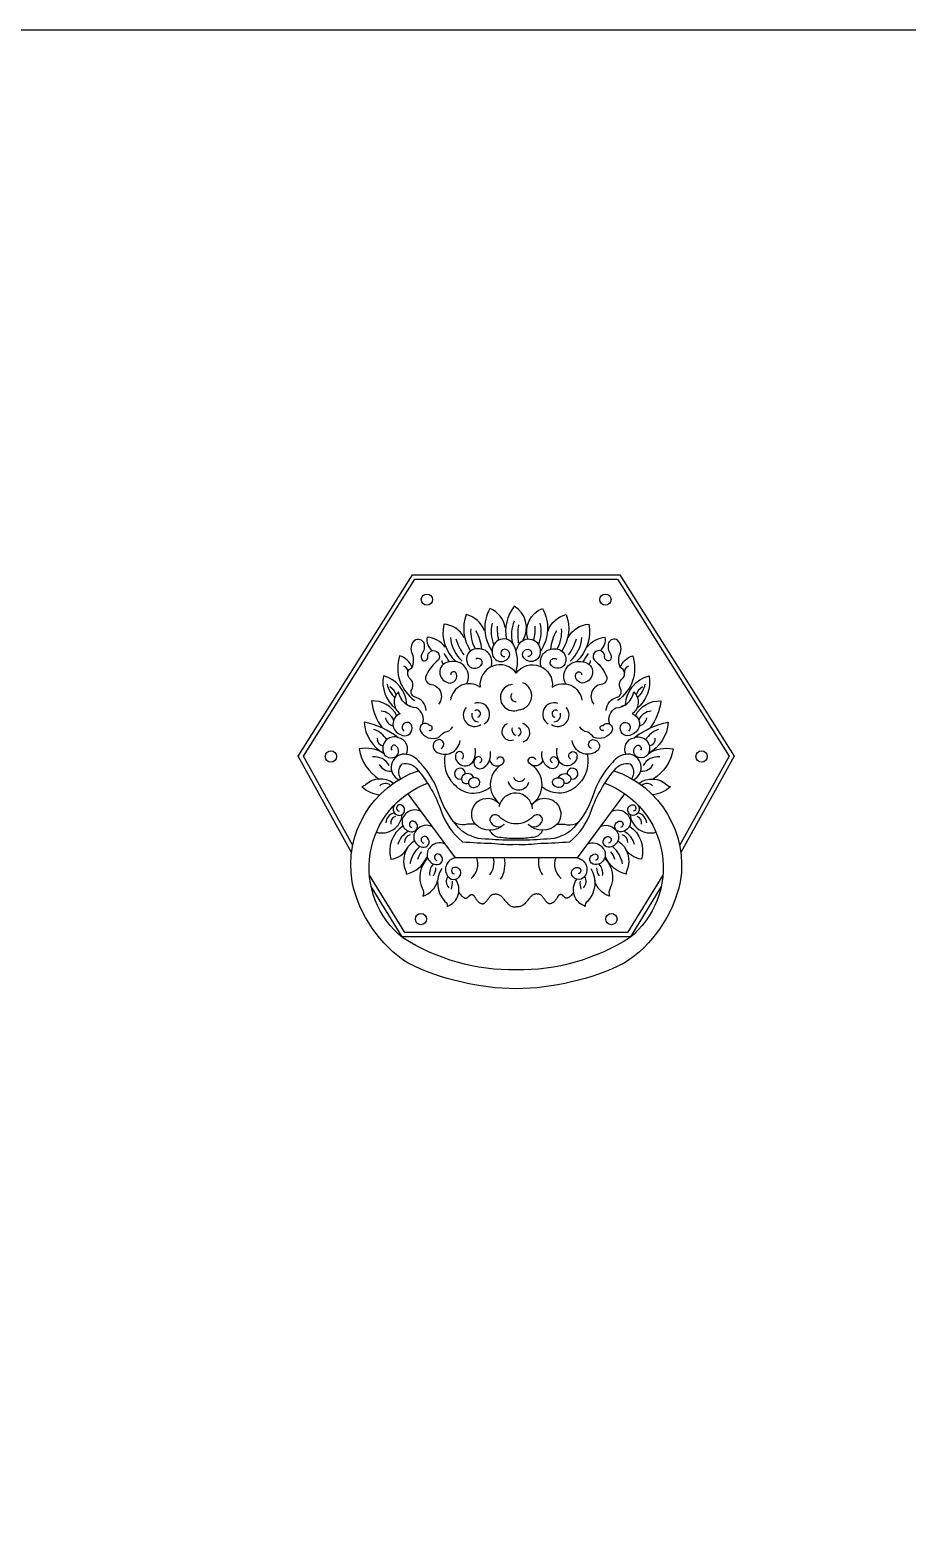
# Model space of a CAD drawing. Header units: millimetres. Extents: x -159346 to -157016, y -80163 to -78851.
# Drawn here: x -157875.5 to -157701.3, y -79147.2 to -78850.9 of the extents above; entities that cross this region are included whole.
import ezdxf

# ---------------------------------------------------------------- set-up
doc = ezdxf.new("R2010")
doc.units = ezdxf.units.MM
doc.header["$LTSCALE"] = 2
doc.header["$MEASUREMENT"] = 0
for name, color, linetype in [('3', 3, 'CONTINUOUS'), ('4', 4, 'CONTINUOUS'), ('7', 7, 'CONTINUOUS')]:
    doc.layers.add(name, color=color, linetype=linetype)
doc.layers.add('标注', color=7, linetype='CONTINUOUS', lineweight=25)

msp = doc.modelspace()

# ---------------------------------------------------------------- linework, layer by layer
at = {"layer": '3', "color": 0}
for p, q in [((-157800.42, -79002.62), (-157791.03, -79015.31)), ((-157757.46, -79002.62), (-157766.84, -79015.31))]:
    msp.add_line(p, q, dxfattribs=at)
for points in [[(-157811.39, -79012.83), (-157821.19, -78995.14), (-157799.03, -78959.98), (-157758.84, -78959.98), (-157736.68, -78995.14), (-157746.49, -79012.83)], [(-157766.84, -79015.31), (-157778.94, -79015.31), (-157791.03, -79015.31)], [(-157749.81, -79018.75), (-157756.82, -79030.12), (-157801.06, -79030.12), (-157808.07, -79018.75)], [(-157790.34, -79022.19), (-157790.16, -79022.4), (-157789.99, -79022.59), (-157789.85, -79022.76), (-157789.72, -79022.89), (-157789.61, -79023), (-157789.52, -79023.08), (-157789.43, -79023.15), (-157789.35, -79023.2), (-157789.27, -79023.24), (-157789.19, -79023.28), (-157789.11, -79023.3), (-157789.03, -79023.31), (-157788.96, -79023.32), (-157788.88, -79023.31), (-157788.81, -79023.29), (-157788.74, -79023.26), (-157788.67, -79023.23), (-157788.6, -79023.18), (-157788.53, -79023.13), (-157788.46, -79023.07), (-157788.4, -79023.01), (-157788.34, -79022.95), (-157788.28, -79022.89), (-157788.23, -79022.83), (-157788.18, -79022.78), (-157788.13, -79022.74), (-157788.08, -79022.7), (-157788.04, -79022.67), (-157787.99, -79022.65), (-157787.94, -79022.63), (-157787.9, -79022.61), (-157787.84, -79022.6), (-157787.79, -79022.6), (-157787.73, -79022.61), (-157787.66, -79022.62), (-157787.6, -79022.64), (-157787.54, -79022.66), (-157787.48, -79022.7), (-157787.42, -79022.74), (-157787.36, -79022.79), (-157787.31, -79022.85), (-157787.26, -79022.91), (-157787.21, -79022.99), (-157787.16, -79023.07), (-157787.11, -79023.15), (-157787.07, -79023.24), (-157787.01, -79023.33), (-157786.96, -79023.42), (-157786.9, -79023.52), (-157786.84, -79023.61), (-157786.77, -79023.7), (-157786.7, -79023.79), (-157786.62, -79023.87), (-157786.54, -79023.96), (-157786.46, -79024.03), (-157786.38, -79024.1), (-157786.3, -79024.16), (-157786.21, -79024.22), (-157786.13, -79024.27), (-157786.04, -79024.31), (-157785.96, -79024.35), (-157785.87, -79024.38), (-157785.79, -79024.4), (-157785.71, -79024.41), (-157785.64, -79024.42), (-157785.57, -79024.42), (-157785.5, -79024.42), (-157785.43, -79024.4), (-157785.36, -79024.38), (-157785.29, -79024.34), (-157785.22, -79024.3), (-157785.15, -79024.24), (-157785.07, -79024.17), (-157785, -79024.1), (-157784.92, -79024.01), (-157784.84, -79023.92), (-157784.76, -79023.82), (-157784.68, -79023.71), (-157784.6, -79023.61), (-157784.53, -79023.5), (-157784.45, -79023.4), (-157784.38, -79023.3), (-157784.31, -79023.2), (-157784.25, -79023.11), (-157784.18, -79023.01), (-157784.11, -79022.93), (-157784.03, -79022.85), (-157783.96, -79022.78), (-157783.87, -79022.72), (-157783.79, -79022.66), (-157783.7, -79022.62), (-157783.61, -79022.58), (-157783.51, -79022.55), (-157783.4, -79022.52), (-157783.29, -79022.5), (-157783.18, -79022.49), (-157783.06, -79022.48), (-157782.94, -79022.48), (-157782.81, -79022.49), (-157782.68, -79022.51), (-157782.56, -79022.54), (-157782.43, -79022.58), (-157782.3, -79022.64), (-157782.18, -79022.71), (-157782.07, -79022.79), (-157781.95, -79022.89), (-157781.84, -79023), (-157781.73, -79023.12), (-157781.62, -79023.25), (-157781.51, -79023.38), (-157781.39, -79023.53), (-157781.28, -79023.68), (-157781.15, -79023.83), (-157781.02, -79023.98), (-157780.89, -79024.13), (-157780.76, -79024.27), (-157780.62, -79024.41), (-157780.49, -79024.54), (-157780.35, -79024.65), (-157780.22, -79024.75), (-157780.09, -79024.83), (-157779.95, -79024.9), (-157779.82, -79024.95), (-157779.67, -79024.99), (-157779.51, -79025.01), (-157779.34, -79025.02), (-157779.15, -79025.02), (-157778.93, -79025.01)], [(-157767.54, -79022.19), (-157767.71, -79022.4), (-157767.88, -79022.59), (-157768.03, -79022.76), (-157768.15, -79022.89), (-157768.26, -79023), (-157768.36, -79023.08), (-157768.45, -79023.15), (-157768.53, -79023.2), (-157768.61, -79023.24), (-157768.69, -79023.28), (-157768.77, -79023.3), (-157768.84, -79023.31), (-157768.92, -79023.32), (-157768.99, -79023.31), (-157769.07, -79023.29), (-157769.14, -79023.26), (-157769.21, -79023.23), (-157769.28, -79023.18), (-157769.35, -79023.13), (-157769.41, -79023.07), (-157769.48, -79023.01), (-157769.54, -79022.95), (-157769.59, -79022.89), (-157769.65, -79022.83), (-157769.7, -79022.78), (-157769.75, -79022.74), (-157769.79, -79022.7), (-157769.84, -79022.67), (-157769.88, -79022.65), (-157769.93, -79022.63), (-157769.98, -79022.61), (-157770.03, -79022.6), (-157770.09, -79022.6), (-157770.15, -79022.61), (-157770.21, -79022.62), (-157770.28, -79022.64), (-157770.34, -79022.66), (-157770.4, -79022.7), (-157770.46, -79022.74), (-157770.52, -79022.79), (-157770.57, -79022.85), (-157770.62, -79022.91), (-157770.67, -79022.99), (-157770.72, -79023.07), (-157770.76, -79023.15), (-157770.81, -79023.24), (-157770.86, -79023.33), (-157770.92, -79023.42), (-157770.98, -79023.52), (-157771.04, -79023.61), (-157771.11, -79023.7), (-157771.18, -79023.79), (-157771.26, -79023.87), (-157771.33, -79023.96), (-157771.41, -79024.03), (-157771.5, -79024.1), (-157771.58, -79024.16), (-157771.66, -79024.22), (-157771.75, -79024.27), (-157771.84, -79024.31), (-157771.92, -79024.35), (-157772, -79024.38), (-157772.08, -79024.4), (-157772.16, -79024.41), (-157772.24, -79024.42), (-157772.31, -79024.42), (-157772.38, -79024.42), (-157772.45, -79024.4), (-157772.52, -79024.38), (-157772.58, -79024.34), (-157772.66, -79024.3), (-157772.73, -79024.24), (-157772.8, -79024.17), (-157772.88, -79024.1), (-157772.96, -79024.01), (-157773.04, -79023.92), (-157773.12, -79023.82), (-157773.2, -79023.71), (-157773.27, -79023.61), (-157773.35, -79023.5), (-157773.42, -79023.4), (-157773.49, -79023.3), (-157773.56, -79023.2), (-157773.63, -79023.11), (-157773.7, -79023.01), (-157773.77, -79022.93), (-157773.84, -79022.85), (-157773.92, -79022.78), (-157774, -79022.72), (-157774.09, -79022.66), (-157774.18, -79022.62), (-157774.27, -79022.58), (-157774.37, -79022.55), (-157774.47, -79022.52), (-157774.58, -79022.5), (-157774.7, -79022.49), (-157774.82, -79022.48), (-157774.94, -79022.48), (-157775.06, -79022.49), (-157775.19, -79022.51), (-157775.32, -79022.54), (-157775.45, -79022.58), (-157775.57, -79022.64), (-157775.69, -79022.71), (-157775.81, -79022.79), (-157775.92, -79022.89), (-157776.03, -79023), (-157776.15, -79023.12), (-157776.26, -79023.25), (-157776.37, -79023.38), (-157776.48, -79023.53), (-157776.6, -79023.68), (-157776.73, -79023.83), (-157776.85, -79023.98), (-157776.99, -79024.13), (-157777.12, -79024.27), (-157777.25, -79024.41), (-157777.39, -79024.54), (-157777.53, -79024.65), (-157777.66, -79024.75), (-157777.79, -79024.83), (-157777.92, -79024.9), (-157778.06, -79024.95), (-157778.21, -79024.99), (-157778.36, -79025.01), (-157778.54, -79025.02), (-157778.73, -79025.02), (-157778.95, -79025.01)]]:
    msp.add_lwpolyline(points, dxfattribs=at)
for points in [[(-157785.26, -78970.25, 0.256266), (-157788.86, -78966.97, 0.242011), (-157787.98, -78974.24, 0.242011)], [(-157781.11, -78969.58, 0.256266), (-157784.15, -78965.78, 0.290181), (-157783.68, -78974.34)], [(-157777.52, -78972.1, 0.400794), (-157779.31, -78965.34, 0.220885), (-157780.87, -78971.91, 0.220885)], [(-157776.65, -78971.85, -0.381266), (-157773.73, -78965.78, -0.290181), (-157774.19, -78974.34)], [(-157772.61, -78970.25, -0.256266), (-157769.01, -78966.97, -0.242011), (-157769.9, -78974.24, -0.242011)], [(-157789.26, -78971.56, 0.256266), (-157793.33, -78968.89, 0.260848), (-157790.92, -78976.33)], [(-157768.61, -78971.56, -0.256266), (-157764.54, -78968.89, -0.260848), (-157766.96, -78976.33)], [(-157796.79, -78986.08, 0.344057), (-157799.12, -78983.37, -0.49195), (-157799.55, -78981.63, 0.302275), (-157799.89, -78979.84, -0.607282), (-157799.6, -78977.52, 0.192273), (-157799.51, -78974.86, -0.327018), (-157799.07, -78972.1, -0.474604), (-157797.28, -78972.63, -0.226356), (-157797.67, -78974.86, 0.312873), (-157797.57, -78976.11, 0.633585), (-157796.5, -78975.2, -1.54131), (-157794.66, -78976.26, 0.125526), (-157796.94, -78979.45, 0.380681), (-157796.07, -78980.85, -0.618313), (-157794.33, -78984.77)], [(-157793.01, -78973.48, 0.213743), (-157796.63, -78971.48, 0.213743)], [(-157778.94, -78978.32, 0.177865), (-157779.38, -78973.06, 0.825578), (-157783.68, -78974.37, 0.775113), (-157780.44, -78975.56, 0.77649), (-157781.62, -78973.98, 0.787955), (-157781.22, -78975.34)], [(-157778.94, -78974.27, -0.042251), (-157778.49, -78973.06, -0.825578), (-157774.2, -78974.37, -0.775113), (-157777.44, -78975.56, -0.77649), (-157776.26, -78973.98, -0.787955), (-157776.65, -78975.34)], [(-157764.87, -78973.48, -0.213743), (-157761.24, -78971.48, -0.213743)], [(-157761.08, -78986.08, -0.344057), (-157758.76, -78983.37, 0.49195), (-157758.32, -78981.63, -0.302275), (-157757.98, -78979.84, 0.607282), (-157758.27, -78977.52, -0.192273), (-157758.37, -78974.86, 0.327018), (-157758.81, -78972.1, 0.474604), (-157760.6, -78972.63, 0.226356), (-157760.21, -78974.86, -0.312873), (-157760.31, -78976.11, -0.633585), (-157761.37, -78975.2, 1.54131), (-157763.21, -78976.26, -0.125526), (-157760.94, -78979.45, -0.380681), (-157761.81, -78980.85, 0.618313), (-157763.55, -78984.77)], [(-157799.6, -78977.52, 0.253309), (-157802.09, -78975.2, 0.329957), (-157799.04, -78984.09)], [(-157783.97, -78977.39, 0.527142), (-157786.24, -78973.83, 0.677447), (-157788.41, -78977.13, 0.523665), (-157785.72, -78976.81, 0.699371), (-157786.98, -78975.84)], [(-157773.91, -78977.39, -0.527142), (-157771.64, -78973.83, -0.677447), (-157769.47, -78977.13, -0.523665), (-157772.16, -78976.81, -0.699371), (-157770.89, -78975.84)], [(-157758.27, -78977.52, -0.253309), (-157755.79, -78975.2, -0.329957), (-157758.84, -78984.09)], [(-157788.79, -78980.77, 0.668139), (-157792.2, -78976.4, 0.791126), (-157792.82, -78980.39, 0.687837), (-157790.8, -78978.85, 0.981262), (-157791.94, -78978.98)], [(-157778.94, -78978.63, 0.777219), (-157786.11, -78981.39, 0.563051), (-157791.98, -78984.02)], [(-157778.94, -78978.63, -0.777219), (-157771.77, -78981.39, -0.563051), (-157765.89, -78984.02)], [(-157778.93, -78978.32, -0.000614), (-157778.94, -78978.3, -0.000614)], [(-157769.08, -78980.77, -0.668139), (-157765.67, -78976.4, -0.791126), (-157765.06, -78980.39, -0.687837), (-157767.08, -78978.85, -0.981262), (-157765.94, -78978.98)], [(-157800.64, -78984.9, 0.326202), (-157805.31, -78979.16, 0.275944), (-157802.87, -78985.66)], [(-157779.64, -78980.88, 1.173502), (-157778.47, -78985.91, 0.796349), (-157777.6, -78980.54, 0.796349)], [(-157757.24, -78984.9, -0.326202), (-157752.57, -78979.16, -0.275944), (-157755.01, -78985.66)], [(-157802.66, -78987.08, 0.305054), (-157807.67, -78984.16, 0.122939), (-157805.55, -78989.52)], [(-157797.54, -78988.77, 0.37508), (-157798.7, -78985.53, -0.352897), (-157802.3, -78982.36, 0.466582), (-157802, -78986.68, 0.703546), (-157801.9, -78990.83, 0.628119), (-157799.6, -78989.48, 1.616398), (-157801.25, -78990.13)], [(-157760.33, -78988.77, -0.37508), (-157759.18, -78985.53, 0.352897), (-157755.58, -78982.36, -0.466582), (-157755.88, -78986.68, -0.703546), (-157755.98, -78990.83, -0.628119), (-157758.28, -78989.48, -1.616398), (-157756.63, -78990.13)], [(-157755.22, -78987.08, -0.305054), (-157750.2, -78984.16, -0.122939), (-157752.32, -78989.52)], [(-157802.35, -78991.45, 0.117748), (-157809.12, -78988.39, 0.25472), (-157805.21, -78994.58)], [(-157796.3, -78989.98, 1.310532), (-157796.15, -78989.03, 0.902001), (-157797.95, -78990.13, 0.385708), (-157794.34, -78991.38, -0.03683), (-157793.14, -78990.33, 0.268454), (-157791.54, -78989.28)], [(-157761.58, -78989.98, -1.310532), (-157761.73, -78989.03, -0.902001), (-157759.93, -78990.13, -0.385708), (-157763.53, -78991.38, 0.03683), (-157764.73, -78990.33, -0.268454), (-157766.33, -78989.28)], [(-157755.53, -78991.45, -0.117748), (-157748.76, -78988.39, -0.25472), (-157752.67, -78994.58)], [(-157805.21, -78994.58, 0.18749), (-157810.09, -78993.68, 0.22322), (-157806.12, -78999.66)], [(-157800.75, -78994.8, 0.493613), (-157802.35, -78991.45, 0.587825), (-157805.4, -78993.95, 0.643826), (-157802.55, -78994.95, 0.426336), (-157802.9, -78993, 0.755339), (-157803.65, -78993.9)], [(-157793.86, -78993.58, 1.036909), (-157794.65, -78991.94, 0.595515), (-157794.94, -78994.15, 0.577476), (-157790.08, -78992.01)], [(-157789.72, -78995.72, 1.851718), (-157791.01, -78995.22, 0.873211), (-157787.22, -78995.51, 0.155073), (-157787.08, -78993.51, 0.155073)], [(-157768.16, -78995.72, -1.851718), (-157766.87, -78995.22, -0.873211), (-157770.66, -78995.51, -0.155073), (-157770.8, -78993.51, -0.155073)], [(-157764.01, -78993.58, -1.036909), (-157763.23, -78991.94, -0.595515), (-157762.94, -78994.15, -0.577476), (-157767.8, -78992.01)], [(-157757.13, -78994.8, -0.493613), (-157755.53, -78991.45, -0.587825), (-157752.48, -78993.95, -0.643826), (-157755.33, -78994.95, -0.426336), (-157754.98, -78993, -0.755339), (-157754.23, -78993.9)], [(-157752.67, -78994.58, -0.18749), (-157747.79, -78993.68, -0.22322), (-157751.76, -78999.66)], [(-157755.67, -78999.8, 0.803503), (-157756.78, -78994.7, 0.223878), (-157759.83, -78996.4, 0.120976), (-157763.78, -79003.2, -0.117756), (-157768.23, -79009.99, -0.179714), (-157773.49, -79011.59, -0.03376), (-157778.94, -79011.81, -0.03376), (-157784.39, -79011.59, -0.179714), (-157789.65, -79009.99, -0.117756), (-157794.09, -79003.2, 0.120976), (-157798.05, -78996.4, 0.223878), (-157801.1, -78994.7, 0.803503), (-157802.21, -78999.8)], [(-157801.88, -78999.61, -0.325532), (-157801.58, -78996.66, -0.294939), (-157798.5, -78997.81, -0.086906), (-157793.82, -79006.01, 0.148298), (-157789.58, -79012.1, 0.017694), (-157783.81, -79012.42, 0.038542), (-157778.93, -79012.61, 0.0386), (-157774.07, -79012.42, 0.017694), (-157768.29, -79012.1, 0.148298), (-157764.06, -79006.01, -0.086906), (-157759.38, -78997.81, -0.294939), (-157756.3, -78996.66, -0.325532), (-157756, -78999.61)], [(-157793.03, -78994.74, 0.258891), (-157791.36, -79000.59, 0.419691), (-157784.06, -79001.22, 0.418551)], [(-157786.15, -78996.44, 1.032552), (-157786.72, -78995.29, 1.133643), (-157785.29, -78997.29, 0.30954), (-157784.07, -78994.22, 0.30954)], [(-157784.21, -78995.95, 0.580936), (-157781.5, -78996.51, 1.173706), (-157782.79, -78995.79, 1.173706)], [(-157773.67, -78995.95, -0.580936), (-157776.38, -78996.51, -1.173706), (-157775.09, -78995.79, -1.173706)], [(-157771.73, -78996.44, -1.032552), (-157771.16, -78995.29, -1.133643), (-157772.59, -78997.29, -0.30954), (-157773.8, -78994.22, -0.30954)], [(-157764.85, -78994.74, -0.258891), (-157766.51, -79000.59, -0.419691), (-157773.82, -79001.22, -0.418551)], [(-157787.27, -78999.44, 0.534167), (-157789.58, -78999.02, 0.806773), (-157788.41, -79000.48)], [(-157770.61, -78999.44, -0.534167), (-157768.3, -78999.02, -0.806773), (-157769.47, -79000.48)], [(-157803.31, -79000.52, 0.363191), (-157808.83, -79000.8, -0.135126), (-157809.56, -79001.18, 0.161839), (-157806, -79002.78)], [(-157754.57, -79000.52, -0.363191), (-157749.04, -79000.8, 0.135126), (-157748.32, -79001.18, -0.161839), (-157751.88, -79002.78)], [(-157803.1, -79004.82, 0.628747), (-157802.06, -79006.88, 0.77286), (-157801.7, -79004.84, 1.175168), (-157802.16, -79006.06)], [(-157775.84, -79004.83, -1.043533), (-157770.81, -79008.65, -0.405091), (-157776.58, -79008.65, 0.54825), (-157773.69, -79007.91, 0.705121), (-157775.57, -79007.08, -0.225452), (-157778.94, -79008.54, -0.225452), (-157782.31, -79007.08, 0.705121), (-157784.18, -79007.91, 0.54825), (-157781.3, -79008.65, -0.405091), (-157787.06, -79008.65, -0.998666), (-157782.21, -79004.61)], [(-157754.78, -79004.82, -0.628747), (-157755.82, -79006.88, -0.77286), (-157756.18, -79004.84, -1.175168), (-157755.71, -79006.06)], [(-157797.84, -79006.11, 0.349172), (-157800.91, -79006.59, 0.709303), (-157799.52, -79010.13, 0.77286), (-157799.16, -79008.09, 1.175168), (-157799.63, -79009.3)], [(-157787.06, -79008.65, 0.096352), (-157789.12, -79008.74, -0.168701), (-157791.2, -79008.32)], [(-157770.81, -79008.65, -0.096352), (-157768.76, -79008.74, 0.168701), (-157766.68, -79008.32)], [(-157760.04, -79006.11, -0.349172), (-157756.96, -79006.59, -0.709303), (-157758.36, -79010.13, -0.77286), (-157758.72, -79008.09, -1.175168), (-157758.25, -79009.3)], [(-157801.46, -79009, 0.322029), (-157803.83, -79015.55, 0.26678), (-157800.52, -79013.28, 0.26678)], [(-157795.6, -79009.13, 0.338041), (-157798.59, -79009.66, 0.709303), (-157797.19, -79013.2, 0.77286), (-157796.84, -79011.16, 1.175168), (-157797.3, -79012.38)], [(-157773.69, -79009.82, -0.316983), (-157775.96, -79011.27, -0.064186), (-157778.94, -79011.44, -0.064186), (-157781.91, -79011.27, -0.316983), (-157784.18, -79009.82)], [(-157762.28, -79009.13, -0.338041), (-157759.29, -79009.66, -0.709303), (-157760.68, -79013.2, -0.77286), (-157761.04, -79011.16, -1.175168), (-157760.58, -79012.38)], [(-157756.42, -79009, -0.322029), (-157754.05, -79015.55, -0.26678), (-157757.36, -79013.28, -0.26678)], [(-157799.15, -79011.92, 0.355901), (-157800.94, -79017.82, -0.342205), (-157800.81, -79018.53, 0.24346), (-157796.69, -79015.13, 0.24346)], [(-157793.12, -79012.52, 0.318025), (-157795.94, -79013.13, 0.709303), (-157794.55, -79016.66, 0.77286), (-157794.19, -79014.63, 1.175168), (-157794.66, -79015.84)], [(-157764.76, -79012.52, -0.318025), (-157761.93, -79013.13, -0.709303), (-157763.33, -79016.66, -0.77286), (-157763.68, -79014.63, -1.175168), (-157763.22, -79015.84)], [(-157758.73, -79011.92, -0.355901), (-157756.94, -79017.82, 0.342205), (-157757.07, -79018.53, -0.24346), (-157761.19, -79015.13, -0.24346)], [(-157796.5, -79015.39, 0.321561), (-157797.59, -79021.36, -0.209956), (-157797.46, -79022.89, 0.262456), (-157794.54, -79019.84)], [(-157791.03, -79015.31, 0.560714), (-157792.51, -79018.98, 0.699535), (-157789.9, -79018.3, 0.458426), (-157791.23, -79017.23, 0.868065), (-157791.23, -79018.48)], [(-157766.84, -79015.31, -0.560714), (-157765.36, -79018.98, -0.699535), (-157767.97, -79018.3, -0.458426), (-157766.65, -79017.23, -0.868065), (-157766.65, -79018.48)], [(-157761.38, -79015.39, -0.321561), (-157760.29, -79021.36, 0.209956), (-157760.42, -79022.89, -0.262456), (-157763.34, -79019.84)], [(-157793.72, -79017.45, 0.34279), (-157793.08, -79023.97, -0.329651), (-157792.65, -79024.94, 0.50358), (-157790.97, -79019.56, 0.50358)], [(-157764.15, -79017.45, -0.34279), (-157764.8, -79023.97, 0.329651), (-157765.22, -79024.94, -0.50358), (-157766.91, -79019.56, -0.50358)]]:
    msp.add_lwpolyline(points, format="xyb", dxfattribs=at)
for points in [[(-157786.9, -79001.21, 1.018217), (-157787.27, -78999.44, 1.478743)], [(-157770.98, -79001.21, -1.018217), (-157770.61, -78999.44, -1.478743)]]:
    msp.add_lwpolyline(points, format="xyb", close=True, dxfattribs=at)
for centre in [(-157796.65, -78964.04), (-157761.22, -78964.04), (-157815.73, -78995.18), (-157742.14, -78995.18), (-157797.84, -79027.47), (-157760.03, -79027.47)]:
    msp.add_circle(centre, 1.12, dxfattribs=at)
for centre, radius, start, end in [((-157780.94, -78970.37), 7.04, 175.5204, 209.4396), ((-157776.86, -78970.38), 7.04, 166.5204, 201.8507), ((-157771.93, -78969.56), 10.81, 178.6208, 193.5257), ((-157772.82, -78971.02), 7.04, 157.5204, 193.197), ((-157767.83, -78970.99), 10.81, 169.6208, 188.687), ((-157785.95, -78969.56), 10.81, 346.4743, 1.3792), ((-157781.02, -78970.38), 7.04, 338.1493, 13.4796), ((-157776.94, -78970.37), 7.04, 330.5604, 4.4796), ((-157793.67, -78971.93), 3, 171.4037, 229.0064), ((-157784.98, -78971), 7.04, 184.5204, 228.6561), ((-157780.54, -78968.71), 10.81, 196.6208, 215.687), ((-157795.13, -78974.91), 9.44, 6.1116, 29.6771), ((-157762.75, -78974.91), 9.44, 150.3229, 173.8884), ((-157777.33, -78968.71), 10.81, 324.313, 343.3792), ((-157772.9, -78971), 7.04, 311.3439, 355.4796), ((-157764.21, -78971.93), 3, 310.9936, 8.5963), ((-157803.99, -78982.47), 13.26, 27.2507, 35.8037), ((-157753.89, -78982.47), 13.26, 144.1963, 152.7493), ((-157801.65, -78978.38), 1.21, 349.9049, 70.0508), ((-157789.09, -78975.11), 4.74, 192.7167, 201.5216), ((-157768.79, -78975.11), 4.74, 338.4784, 347.2833), ((-157756.23, -78978.38), 1.21, 109.9492, 190.0951), ((-157799.28, -78979.61), 5.42, 192.9137, 226.1762), ((-157805.34, -78983.69), 2.68, 16.3047, 60.5512), ((-157752.54, -78983.69), 2.68, 119.4488, 163.6953), ((-157758.6, -78979.61), 5.42, 313.8238, 347.0863), ((-157796.47, -78974.92), 10.81, 232.6208, 232.6574), ((-157786.46, -78986.78), 2.26, 301.1224, 109.6149), ((-157779.12, -78983.35), 0.901, 131.2472, 281.6632), ((-157771.42, -78986.78), 2.26, 70.3851, 238.8776), ((-157761.41, -78974.92), 10.81, 307.3426, 307.3792), ((-157805.88, -78989.01), 2.82, 22.0576, 87.2892), ((-157802.89, -78987.15), 2.03, 190.8786, 256.1901), ((-157796.47, -78974.92), 10.81, 247.3217, 251.687), ((-157787.17, -78986.95), 2.27, 138.195, 302.868), ((-157786.39, -78986.92), 1.37, 165.5762, 268.2193), ((-157786.75, -78986.68), 0.713, 284.4414, 123.5266), ((-157770.71, -78986.95), 2.27, 237.132, 41.805), ((-157771.12, -78986.68), 0.713, 56.4734, 255.5586), ((-157771.49, -78986.92), 1.37, 271.7807, 14.4238), ((-157761.41, -78974.92), 10.81, 288.313, 292.6783), ((-157752, -78989.01), 2.82, 92.7108, 157.9424), ((-157754.99, -78987.15), 2.03, 283.8099, 349.1214), ((-157808.79, -78994.49), 4.92, 32.6284, 71.025), ((-157780.07, -78990.26), 1.72, 112.0094, 289.4198), ((-157778.71, -78989.91), 1.08, 158.8383, 254.3382), ((-157778.79, -78990.29), 0.832, 285.7295, 66.9587), ((-157778.12, -78990.46), 1.88, 287.22, 76.9875), ((-157749.09, -78994.49), 4.92, 108.975, 147.3716), ((-157805.16, -78991.69), 1.39, 174.0971, 260.849), ((-157752.71, -78991.69), 1.39, 279.151, 5.9029), ((-157807.03, -78998.47), 3.22, 27.8665, 97.2675), ((-157750.85, -78998.47), 3.22, 82.7325, 152.1335), ((-157803.93, -78995.68), 2.44, 205.7557, 274.6401), ((-157804.24, -78990.21), 7.04, 291.4683, 291.6561), ((-157790.11, -78998.59), 1.07, 355.4228, 287.409), ((-157779.36, -79000.79), 4.72, 124.4769, 233.1596), ((-157778.3, -78998.89), 1.24, 198.6435, 329.4395), ((-157778.52, -79000.79), 4.72, 303.9654, 55.5231), ((-157767.76, -78998.59), 1.07, 252.591, 184.5772), ((-157753.64, -78990.21), 7.04, 248.3439, 248.5317), ((-157753.95, -78995.68), 2.44, 265.3599, 334.2443), ((-157804.91, -79002.22), 1.66, 51.1898, 132.6104), ((-157779.06, -79005.82), 3.37, 3.9757, 169.164), ((-157778.45, -78999.69), 2.13, 191.5672, 343.8193), ((-157752.97, -79002.22), 1.66, 47.3896, 128.8102), ((-157805.57, -79006.33), 4.04, 253.7204, 354.8411), ((-157802.53, -79008.6), 2.32, 109.6664, 174.1317), ((-157802.57, -79008.3), 1.28, 106.2385, 194.9964), ((-157752.31, -79006.33), 4.04, 185.1589, 286.2796), ((-157755.31, -79008.3), 1.28, 345.0036, 73.7615), ((-157755.34, -79008.6), 2.32, 5.8683, 70.3336), ((-157798.39, -79013.78), 4.2, 118.8676, 164.1155), ((-157799.4, -79012.36), 1.74, 109.0393, 176.0035), ((-157758.48, -79012.36), 1.74, 3.9965, 70.9607), ((-157759.48, -79013.78), 4.2, 15.8845, 61.1324), ((-157794.15, -79017.66), 6.03, 131.5555, 168.7849), ((-157795.28, -79016.35), 3.33, 137.1999, 167.7286), ((-157762.6, -79016.35), 3.33, 12.2714, 42.8001), ((-157763.73, -79017.66), 6.03, 11.2151, 48.4445), ((-157793.63, -79018.36), 2.51, 135.3329, 190.7797), ((-157798.32, -79017.06), 3.46, 328.0013, 356.4757), ((-157790.18, -79016.59), 3.63, 309.0594, 20.6923), ((-157787.22, -79016.26), 3.88, 321.7606, 14.1406), ((-157786.76, -79016.54), 5.61, 327.4964, 12.6103), ((-157770.65, -79016.26), 3.88, 165.8594, 218.2394), ((-157767.7, -79016.59), 3.63, 159.3077, 230.9406), ((-157759.56, -79017.06), 3.46, 183.5243, 211.9987), ((-157764.25, -79018.36), 2.51, 349.2203, 44.6671), ((-157791.06, -79019.99), 1.76, 145.314, 225.5964), ((-157795.98, -79020.27), 4.38, 343.666, 4.6697), ((-157761.89, -79020.27), 4.38, 175.3303, 196.334), ((-157766.81, -79019.99), 1.76, 314.4036, 34.686)]:
    msp.add_arc(centre, radius, start, end, dxfattribs=at)
at = {"layer": '4', "color": 0}
for points in [[(-157811.63, -79014.26), (-157822.24, -78995.11), (-157799.53, -78959.08), (-157758.35, -78959.08), (-157735.64, -78995.11), (-157746.25, -79014.26)], [(-157750.15, -79021.03), (-157756.27, -79031.02), (-157801.6, -79031.02), (-157807.73, -79021.03)]]:
    msp.add_lwpolyline(points, dxfattribs=at)
msp.add_lwpolyline([(-157759.54, -78998, -0.368308), (-157746.37, -79020.1, -0.195466), (-157757.48, -79036.25, -0.109614), (-157778.94, -79041.32, -0.109614), (-157800.39, -79036.25, -0.195466), (-157811.51, -79020.1, -0.368308), (-157798.34, -78998)], format="xyb", dxfattribs=at)
at = {"layer": '7', "color": 0}
msp.add_lwpolyline([(-157761.33, -79000.47, -0.58083), (-157756.46, -79031.22, -0.145599), (-157778.94, -79037.57, -0.145599), (-157801.42, -79031.22, -0.58083), (-157796.55, -79000.47)], format="xyb", dxfattribs=at)
at = {"layer": '标注', "color": 7}
msp.add_lwpolyline([(-159345.69, -78850.9), (-157016.31, -78850.9), (-157016.31, -80163.25), (-159345.69, -80163.25)], close=True, dxfattribs=at)

doc.saveas('drawing.dxf')
